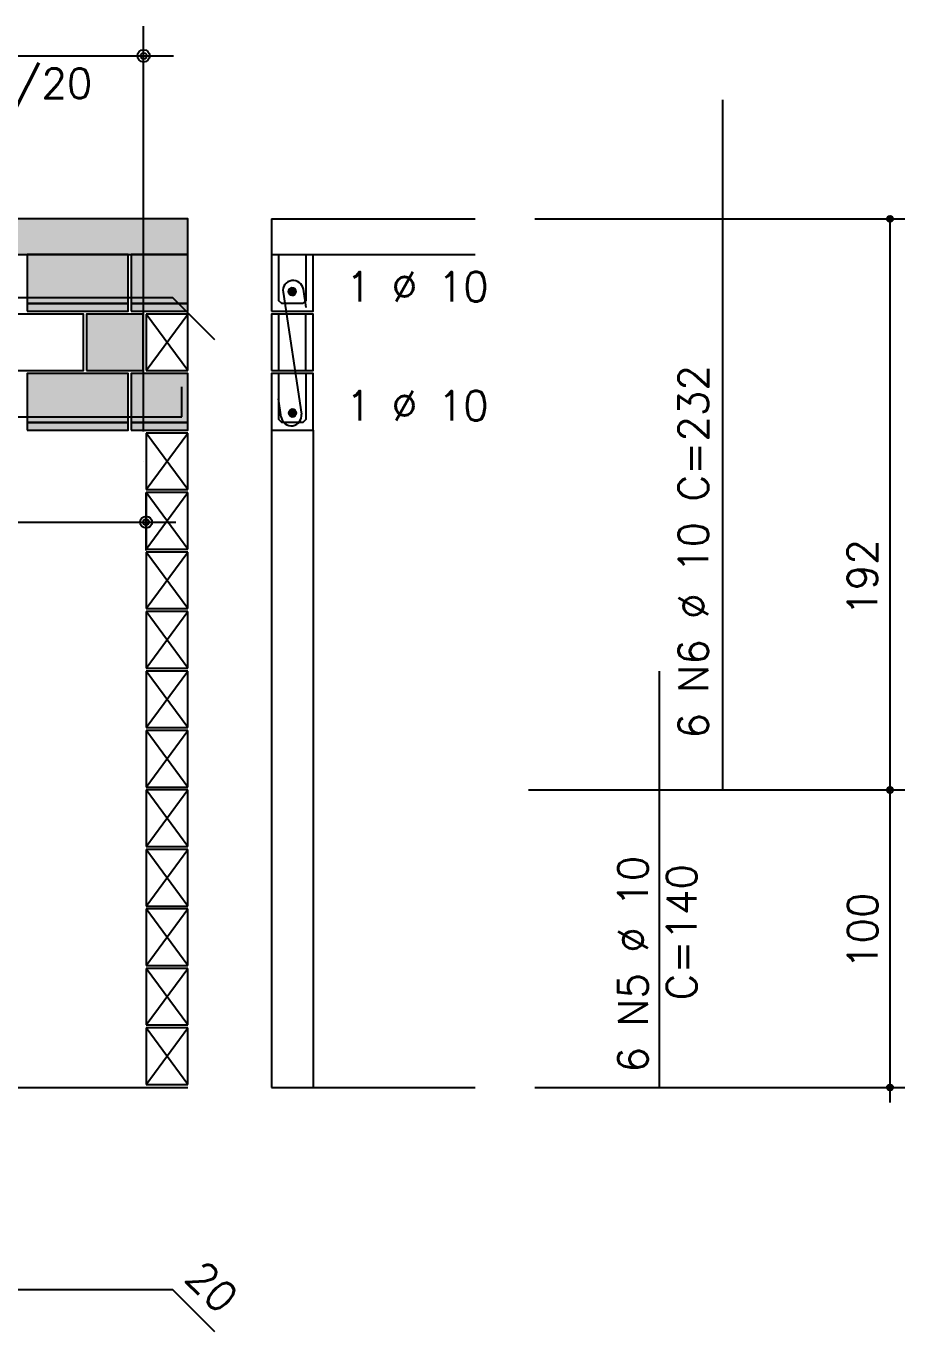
# Model space of a CAD drawing. Extents: x -2 to 121, y -2 to 61.
# Drawn here: x 46.38 to 52.3, y 8.63 to 17.41 of the extents above; entities that cross this region are included whole.
import ezdxf

# ---------------------------------------------------------------- set-up
doc = ezdxf.new("R2010")
doc.units = 0
doc.header["$MEASUREMENT"] = 0
for name, color, linetype in [('PENA_01', 1, 'CONTINUOUS'), ('PENA_02', 2, 'CONTINUOUS'), ('PENA_03', 3, 'CONTINUOUS'), ('PENA_05', 5, 'CONTINUOUS'), ('PENA_09', 254, 'CONTINUOUS'), ('PENA_11', 252, 'CONTINUOUS'), ('PENA_21', 100, 'CONTINUOUS'), ('PENA_23', 50, 'CONTINUOUS')]:
    doc.layers.add(name, color=color, linetype=linetype)
doc.styles.get("Standard").update_dxf_attribs({"font": 'ROMANS.SHX'})

msp = doc.modelspace()

# ---------------------------------------------------------------- linework, layer by layer
at = {"layer": 'PENA_01', "linetype": 'Continuous'}
for p, q in [((47.175105, 14.685732), (47.175105, 17.411798)), ((45.055105, 17.211798), (47.375105, 17.211798)), ((46.391845, 15.545732), (47.071845, 15.545732)), ((47.091845, 15.545732), (47.471845, 15.545732)), ((46.391845, 14.745732), (47.071845, 14.745732)), ((47.091845, 14.745732), (47.471845, 14.745732)), ((47.191845, 13.885732), (47.191845, 14.276502)), ((45.071845, 14.076502), (47.391845, 14.076502))]:
    msp.add_line(p, q, dxfattribs=at)
at = {"layer": 'PENA_02', "linetype": 'Continuous'}
for p, q in [((47.471845, 15.475732), (47.191845, 15.475732)), ((47.191845, 15.475732), (47.191845, 15.095732)), ((47.471845, 15.095732), (47.471845, 15.475732)), ((47.191845, 15.095732), (47.471845, 15.095732)), ((47.471845, 14.675732), (47.191845, 14.675732)), ((47.191845, 14.675732), (47.191845, 14.295732)), ((47.471845, 14.295732), (47.471845, 14.675732)), ((47.191845, 14.295732), (47.471845, 14.295732)), ((47.471845, 14.275732), (47.191845, 14.275732)), ((47.191845, 14.275732), (47.191845, 13.895732)), ((47.471845, 13.895732), (47.471845, 14.275732)), ((47.191845, 13.895732), (47.471845, 13.895732)), ((47.471845, 13.875732), (47.191845, 13.875732)), ((47.191845, 13.875732), (47.191845, 13.495732)), ((47.471845, 13.495732), (47.471845, 13.875732)), ((47.191845, 13.495732), (47.471845, 13.495732)), ((47.471845, 13.475732), (47.191845, 13.475732)), ((47.191845, 13.475732), (47.191845, 13.095732)), ((47.471845, 13.095732), (47.471845, 13.475732)), ((47.191845, 13.095732), (47.471845, 13.095732)), ((47.471845, 13.075732), (47.191845, 13.075732)), ((47.191845, 13.075732), (47.191845, 12.695732)), ((47.471845, 12.695732), (47.471845, 13.075732)), ((47.191845, 12.695732), (47.471845, 12.695732)), ((47.471845, 12.675732), (47.191845, 12.675732)), ((47.191845, 12.675732), (47.191845, 12.295732)), ((47.471845, 12.295732), (47.471845, 12.675732)), ((47.191845, 12.295732), (47.471845, 12.295732)), ((47.471845, 12.275732), (47.191845, 12.275732)), ((47.191845, 12.275732), (47.191845, 11.895732)), ((47.471845, 11.895732), (47.471845, 12.275732)), ((47.191845, 11.895732), (47.471845, 11.895732)), ((47.471845, 11.875732), (47.191845, 11.875732)), ((47.191845, 11.875732), (47.191845, 11.495732)), ((47.471845, 11.495732), (47.471845, 11.875732)), ((47.191845, 11.495732), (47.471845, 11.495732)), ((47.471845, 11.475732), (47.191845, 11.475732)), ((47.191845, 11.475732), (47.191845, 11.095732)), ((47.471845, 11.095732), (47.471845, 11.475732)), ((47.191845, 11.095732), (47.471845, 11.095732)), ((47.471845, 11.075732), (47.191845, 11.075732)), ((47.191845, 11.075732), (47.191845, 10.695732)), ((47.471845, 10.695732), (47.471845, 11.075732)), ((47.191845, 10.695732), (47.471845, 10.695732)), ((47.471845, 10.675732), (47.191845, 10.675732)), ((47.191845, 10.675732), (47.191845, 10.295732)), ((47.471845, 10.295732), (47.471845, 10.675732)), ((39.891845, 10.275732), (47.471845, 10.275732)), ((47.191845, 10.295732), (47.471845, 10.295732))]:
    msp.add_line(p, q, dxfattribs=at)
for points in [[(39.891845, 15.875732), (47.471845, 15.875732), (47.471845, 16.115732), (39.891845, 16.115732), (39.891845, 15.875732)], [(46.391845, 15.495732), (47.071845, 15.495732), (47.071845, 15.875732), (46.391845, 15.875732), (46.391845, 15.495732)], [(47.091845, 15.495732), (47.471845, 15.495732), (47.471845, 15.875732), (47.091845, 15.875732), (47.091845, 15.495732)], [(45.991845, 15.095732), (46.771845, 15.095732), (46.771845, 15.475732), (45.991845, 15.475732), (45.991845, 15.095732)], [(46.791845, 15.095732), (47.171845, 15.095732), (47.171845, 15.475732), (46.791845, 15.475732), (46.791845, 15.095732)], [(46.391845, 14.695732), (47.071845, 14.695732), (47.071845, 15.075732), (46.391845, 15.075732), (46.391845, 14.695732)], [(47.091845, 14.695732), (47.471845, 14.695732), (47.471845, 15.075732), (47.091845, 15.075732), (47.091845, 14.695732)]]:
    msp.add_lwpolyline(points, dxfattribs=at)
for centre, radius in [((47.175105, 17.211798), 0.041625), ((47.175105, 17.211798), 0.02075), ((52.195159, 16.115732), 0.02), ((52.195159, 16.115732), 0.01), ((47.191845, 14.076502), 0.04), ((47.191845, 14.076502), 0.02), ((52.195159, 12.275732), 0.02), ((52.195159, 12.275732), 0.01), ((52.195159, 10.275732), 0.02), ((52.195159, 10.275732), 0.01)]:
    msp.add_circle(centre, radius, dxfattribs=at)
at = {"layer": 'PENA_03', "linetype": 'Continuous'}
for p, q in [((48.035163, 16.115732), (48.035163, 15.495732)), ((48.035163, 16.115732), (49.405843, 16.115732)), ((49.805843, 16.115732), (52.295159, 16.115732)), ((52.195159, 10.175199), (52.195159, 16.115732)), ((48.035163, 15.875732), (49.405843, 15.875732)), ((47.191845, 15.095732), (47.471845, 15.475732)), ((47.471845, 15.095732), (47.191845, 15.475732)), ((48.085163, 15.095732), (48.085163, 15.475732)), ((48.265163, 15.095732), (48.265163, 15.475732)), ((47.191845, 14.295732), (47.471845, 14.675732)), ((47.471845, 14.295732), (47.191845, 14.675732)), ((48.035163, 14.695732), (48.035163, 10.275732)), ((48.315163, 14.695732), (48.315163, 10.275732)), ((47.175105, 14.485732), (47.175105, 14.485732)), ((47.191845, 13.895732), (47.471845, 14.275732)), ((47.471845, 13.895732), (47.191845, 14.275732)), ((47.191845, 13.495732), (47.471845, 13.875732)), ((47.471845, 13.495732), (47.191845, 13.875732)), ((47.191845, 13.685732), (47.191845, 13.685732)), ((47.191845, 13.095732), (47.471845, 13.475732)), ((47.471845, 13.095732), (47.191845, 13.475732)), ((47.191845, 12.695732), (47.471845, 13.075732)), ((47.471845, 12.695732), (47.191845, 13.075732)), ((47.191845, 12.295732), (47.471845, 12.675732)), ((47.471845, 12.295732), (47.191845, 12.675732)), ((47.191845, 11.895732), (47.471845, 12.275732)), ((47.471845, 11.895732), (47.191845, 12.275732)), ((49.763911, 12.275732), (52.295159, 12.275732)), ((47.191845, 11.495732), (47.471845, 11.875732)), ((47.471845, 11.495732), (47.191845, 11.875732)), ((47.191845, 11.095732), (47.471845, 11.475732)), ((47.471845, 11.095732), (47.191845, 11.475732)), ((47.191845, 10.695732), (47.471845, 11.075732)), ((47.471845, 10.695732), (47.191845, 11.075732)), ((47.191845, 10.295732), (47.471845, 10.675732)), ((47.471845, 10.295732), (47.191845, 10.675732)), ((48.035163, 10.275732), (49.405843, 10.275732)), ((49.805843, 10.275732), (52.295159, 10.275732))]:
    msp.add_line(p, q, dxfattribs=at)
for points in [[(48.035163, 15.495732), (48.315163, 15.495732), (48.315163, 15.875732)], [(48.265163, 15.875732), (48.265163, 15.565732), (48.245163, 15.545732), (48.105163, 15.545732), (48.085163, 15.565732), (48.085163, 15.875732)], [(48.199712, 15.626722), (48.197551, 15.63689), (48.191441, 15.645301), (48.182438, 15.650498), (48.172099, 15.651585), (48.162212, 15.648373), (48.154487, 15.641417), (48.150259, 15.63192), (48.150259, 15.621524), (48.154487, 15.612027), (48.162212, 15.605071), (48.172099, 15.601859), (48.182438, 15.602946), (48.191441, 15.608143), (48.197551, 15.616554), (48.199712, 15.626722)], [(48.035163, 15.095732), (48.315163, 15.095732), (48.315163, 15.475732), (48.035163, 15.475732), (48.035163, 15.095732)], [(48.035163, 14.695732), (48.315163, 14.695732), (48.315163, 15.075732), (48.035163, 15.075732), (48.035163, 14.695732)], [(48.265163, 15.075732), (48.265163, 14.765732), (48.245163, 14.745732), (48.105163, 14.745732), (48.085163, 14.765732), (48.085163, 15.075732)], [(48.20176, 14.810732), (48.199598, 14.8209), (48.193488, 14.82931), (48.184485, 14.834508), (48.174146, 14.835595), (48.16426, 14.832382), (48.156534, 14.825426), (48.152306, 14.81593), (48.152306, 14.805534), (48.156534, 14.796037), (48.16426, 14.789081), (48.174146, 14.785869), (48.184485, 14.786955), (48.193488, 14.792153), (48.199598, 14.800563), (48.20176, 14.810732)]]:
    msp.add_lwpolyline(points, dxfattribs=at)
for centre in [(48.174712, 15.626722), (48.17676, 14.810732)]:
    msp.add_circle(centre, 0.025, dxfattribs=at)
for points in [[(48.199712, 15.626722), (48.154487, 15.641417), (48.150259, 15.63192)], [(48.199712, 15.626722), (48.150259, 15.63192), (48.150259, 15.621524)], [(48.199712, 15.626722), (48.162212, 15.648373), (48.15122, 15.635272)], [(48.199712, 15.626722), (48.15122, 15.635272), (48.15122, 15.618171)], [(48.199712, 15.626722), (48.162212, 15.648373), (48.154487, 15.641417)], [(48.199712, 15.626722), (48.172099, 15.651585), (48.162212, 15.648373)], [(48.199712, 15.626722), (48.179053, 15.651342), (48.162212, 15.648373)], [(48.199712, 15.626722), (48.182438, 15.650498), (48.172099, 15.651585)], [(48.199712, 15.626722), (48.193863, 15.642792), (48.179053, 15.651342)], [(48.199712, 15.626722), (48.191441, 15.645301), (48.182438, 15.650498)], [(48.199712, 15.626722), (48.197551, 15.63689), (48.191441, 15.645301)], [(48.199712, 15.626722), (48.150259, 15.621524), (48.154487, 15.612027)], [(48.199712, 15.626722), (48.15122, 15.618171), (48.162212, 15.605071)], [(48.199712, 15.626722), (48.154487, 15.612027), (48.162212, 15.605071)], [(48.199712, 15.626722), (48.162212, 15.605071), (48.179053, 15.602102)], [(48.199712, 15.626722), (48.162212, 15.605071), (48.172099, 15.601859)], [(48.199712, 15.626722), (48.172099, 15.601859), (48.182438, 15.602946)], [(48.199712, 15.626722), (48.179053, 15.602102), (48.193863, 15.610652)], [(48.199712, 15.626722), (48.182438, 15.602946), (48.191441, 15.608143)], [(48.199712, 15.626722), (48.191441, 15.608143), (48.197551, 15.616554)], [(48.199712, 15.626722), (48.193863, 15.610652), (48.199712, 15.626722)], [(48.199712, 15.626722), (48.197551, 15.616554), (48.199712, 15.626722)], [(48.20176, 14.810732), (48.156534, 14.825426), (48.152306, 14.81593)], [(48.20176, 14.810732), (48.152306, 14.81593), (48.152306, 14.805534)], [(48.20176, 14.810732), (48.152306, 14.805534), (48.156534, 14.796037)], [(48.20176, 14.810732), (48.16426, 14.832382), (48.153267, 14.819282)], [(48.20176, 14.810732), (48.153267, 14.819282), (48.153267, 14.802181)], [(48.20176, 14.810732), (48.153267, 14.802181), (48.16426, 14.789081)], [(48.20176, 14.810732), (48.16426, 14.832382), (48.156534, 14.825426)], [(48.20176, 14.810732), (48.156534, 14.796037), (48.16426, 14.789081)], [(48.20176, 14.810732), (48.174146, 14.835595), (48.16426, 14.832382)], [(48.20176, 14.810732), (48.181101, 14.835352), (48.16426, 14.832382)], [(48.20176, 14.810732), (48.16426, 14.789081), (48.181101, 14.786112)], [(48.20176, 14.810732), (48.16426, 14.789081), (48.174146, 14.785869)], [(48.20176, 14.810732), (48.184485, 14.834508), (48.174146, 14.835595)], [(48.20176, 14.810732), (48.174146, 14.785869), (48.184485, 14.786955)], [(48.20176, 14.810732), (48.195911, 14.826802), (48.181101, 14.835352)], [(48.20176, 14.810732), (48.181101, 14.786112), (48.195911, 14.794662)], [(48.20176, 14.810732), (48.193488, 14.82931), (48.184485, 14.834508)], [(48.20176, 14.810732), (48.184485, 14.786955), (48.193488, 14.792153)], [(48.20176, 14.810732), (48.199598, 14.8209), (48.193488, 14.82931)], [(48.20176, 14.810732), (48.193488, 14.792153), (48.199598, 14.800563)], [(48.20176, 14.810732), (48.195911, 14.794662), (48.20176, 14.810732)], [(48.20176, 14.810732), (48.199598, 14.800563), (48.20176, 14.810732)]]:
    msp.add_solid(points, dxfattribs=at)
at = {"layer": 'PENA_05', "linetype": 'Continuous'}
for p, q in [((51.071408, 12.275732), (51.071408, 16.915732)), ((48.268361, 15.519541), (48.249712, 15.643142)), ((47.371845, 15.585732), (39.991845, 15.585732)), ((47.654687, 15.302889), (47.371845, 15.585732)), ((48.113257, 15.622554), (48.236828, 14.803549)), ((47.431845, 14.785732), (47.431845, 14.985732)), ((48.100373, 14.78296), (48.081724, 14.906561)), ((45.031845, 14.785732), (47.431845, 14.785732)), ((50.645484, 10.275732), (50.645484, 13.075732)), ((47.371845, 8.915145), (39.991845, 8.915145)), ((47.654687, 8.632302), (47.371845, 8.915145))]:
    msp.add_line(p, q, dxfattribs=at)
for centre, start, end in [((48.181485, 15.632848), 8.580059, 188.580059), ((48.1686, 14.793255), 188.580059, 8.580059)]:
    msp.add_arc(centre, 0.069, start, end, dxfattribs=at)
at = {"layer": 'PENA_09', "linetype": 'Continuous'}
for points in [[(46.391845, 15.545732), (47.071845, 15.545732), (47.071845, 15.875732), (46.391845, 15.875732), (46.391845, 15.545732)], [(47.091845, 15.545732), (47.471845, 15.545732), (47.471845, 15.875732), (47.091845, 15.875732), (47.091845, 15.545732)], [(46.391845, 14.745732), (47.071845, 14.745732), (47.071845, 15.075732), (46.391845, 15.075732), (46.391845, 14.745732)], [(47.091845, 14.745732), (47.471845, 14.745732), (47.471845, 15.075732), (47.091845, 15.075732), (47.091845, 14.745732)]]:
    msp.add_lwpolyline(points, dxfattribs=at)
for points in [[(46.391845, 15.545732), (47.071845, 15.545732), (47.071845, 15.875732)], [(46.391845, 15.545732), (47.071845, 15.875732), (46.391845, 15.875732)], [(46.391845, 15.545732), (46.391845, 15.875732), (46.391845, 15.545732)], [(47.091845, 15.545732), (47.471845, 15.545732), (47.471845, 15.875732)], [(47.091845, 15.545732), (47.471845, 15.875732), (47.091845, 15.875732)], [(47.091845, 15.545732), (47.091845, 15.875732), (47.091845, 15.545732)], [(46.391845, 14.745732), (47.071845, 14.745732), (47.071845, 15.075732)], [(46.391845, 14.745732), (47.071845, 15.075732), (46.391845, 15.075732)], [(46.391845, 14.745732), (46.391845, 15.075732), (46.391845, 14.745732)], [(47.091845, 14.745732), (47.471845, 14.745732), (47.471845, 15.075732)], [(47.091845, 14.745732), (47.471845, 15.075732), (47.091845, 15.075732)], [(47.091845, 14.745732), (47.091845, 15.075732), (47.091845, 14.745732)]]:
    msp.add_solid(points, dxfattribs=at)
at = {"layer": 'PENA_11', "linetype": 'Continuous'}
for points in [[(39.891845, 15.875732), (47.471845, 15.875732), (47.471845, 16.115732)], [(39.891845, 15.875732), (47.471845, 16.115732), (39.891845, 16.115732)]]:
    msp.add_solid(points, dxfattribs=at)
at = {"layer": 'PENA_21', "linetype": 'Continuous'}
for points in [[(46.391845, 15.495732), (47.071845, 15.495732), (47.071845, 15.545732), (46.391845, 15.545732), (46.391845, 15.495732)], [(46.391845, 14.695732), (47.071845, 14.695732), (47.071845, 14.745732), (46.391845, 14.745732), (46.391845, 14.695732)]]:
    msp.add_lwpolyline(points, dxfattribs=at)
for points in [[(46.391845, 15.495732), (47.071845, 15.495732), (47.071845, 15.545732)], [(46.391845, 15.495732), (47.071845, 15.545732), (46.391845, 15.545732)], [(46.391845, 15.495732), (46.391845, 15.545732), (46.391845, 15.495732)], [(46.391845, 14.695732), (47.071845, 14.695732), (47.071845, 14.745732)], [(46.391845, 14.695732), (47.071845, 14.745732), (46.391845, 14.745732)], [(46.391845, 14.695732), (46.391845, 14.745732), (46.391845, 14.695732)]]:
    msp.add_solid(points, dxfattribs=at)
at = {"layer": 'PENA_23', "linetype": 'Continuous'}
for points in [[(47.091845, 15.495732), (47.471845, 15.495732), (47.471845, 15.545732), (47.091845, 15.545732), (47.091845, 15.495732)], [(46.791845, 15.095732), (47.171845, 15.095732), (47.171845, 15.475732), (46.791845, 15.475732), (46.791845, 15.095732)], [(47.091845, 14.695732), (47.471845, 14.695732), (47.471845, 14.745732), (47.091845, 14.745732), (47.091845, 14.695732)]]:
    msp.add_lwpolyline(points, dxfattribs=at)
for points in [[(47.091845, 15.495732), (47.471845, 15.495732), (47.471845, 15.545732)], [(47.091845, 15.495732), (47.471845, 15.545732), (47.091845, 15.545732)], [(47.091845, 15.495732), (47.091845, 15.545732), (47.091845, 15.495732)], [(46.791845, 15.095732), (47.171845, 15.095732), (47.171845, 15.475732)], [(46.791845, 15.095732), (47.171845, 15.475732), (46.791845, 15.475732)], [(46.791845, 15.095732), (46.791845, 15.475732), (46.791845, 15.095732)], [(47.091845, 14.695732), (47.471845, 14.695732), (47.471845, 14.745732)], [(47.091845, 14.695732), (47.471845, 14.745732), (47.091845, 14.745732)], [(47.091845, 14.695732), (47.091845, 14.745732), (47.091845, 14.695732)]]:
    msp.add_solid(points, dxfattribs=at)

# ---------------------------------------------------------------- texts
at = {"layer": 'PENA_03', "linetype": 'Continuous'}
for s, p in [('%%c 12.5 C/20', (45.073232, 16.927139)), ('1 %%c 10', (48.535983, 15.559431)), ('1 %%c 10', (48.535983, 14.759431))]:
    msp.add_text(s, height=0.2, dxfattribs=at).set_placement(p)
for s, rotation, p in [('6 N6 %%c 10 C=232', 90, (50.973172, 12.620845)), ('192', 90, (52.109765, 13.447538)), ('6 N5 %%c 10', 90, (50.566467, 10.376173)), ('C=140', 90, (50.893082, 10.860653)), ('100', 90, (52.11138, 11.071979)), ('20', 315, (47.442555, 8.985856))]:
    msp.add_text(s, height=0.2, rotation=rotation, dxfattribs=at).set_placement(p)

doc.saveas('drawing.dxf')
